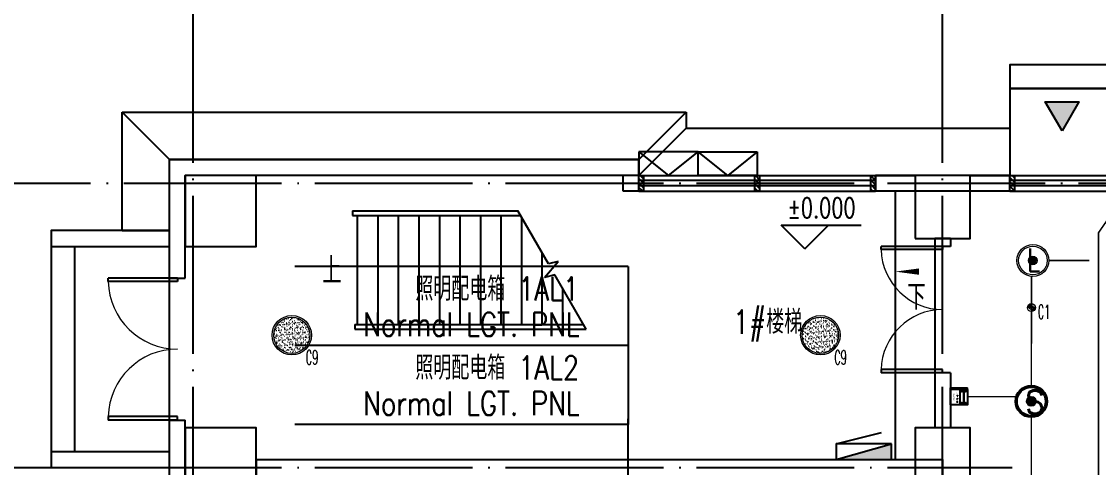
# Model space of a CAD drawing. Extents: x -621157 to 1764546, y -106808 to 741893.
# Drawn here: x 368748 to 382399, y 36400 to 42049 of the extents above; entities that cross this region are included whole.
import ezdxf
from ezdxf.enums import TextEntityAlignment as Align

# ---------------------------------------------------------------- set-up
doc = ezdxf.new("R2010")
doc.units = 0
doc.header["$LTSCALE"] = 1000
doc.header["$MEASUREMENT"] = 0
doc.linetypes.add('XREF-A-101-平面图_t3$0$DOTE', pattern=[2.42, 2, -0.2, 0.02, -0.2])
for name, color, linetype in [('0-底图', 7, 'Continuous'), ('abb-light', 7, 'Continuous'), ('KNX line', 3, 'Continuous'), ('L_ELEM', 40, 'Continuous'), ('push-button(abb)', 1, 'Continuous'), ('SIG_TEXT', 2, 'Continuous'), ('WIRE-照明', 4, 'Continuous'), ('XREF-A-101-平面图_t3$0$A-COLUMN', 8, 'Continuous'), ('XREF-A-101-平面图_t3$0$A-DIM_ELEV', 8, 'Continuous'), ('XREF-A-101-平面图_t3$0$A-DOTE', 8, 'Continuous'), ('XREF-A-101-平面图_t3$0$A-GROUND', 8, 'Continuous'), ('XREF-A-101-平面图_t3$0$A-LEAD-AROW', 8, 'Continuous'), ('XREF-A-101-平面图_t3$0$A-ROOM-CH', 8, 'Continuous'), ('XREF-A-101-平面图_t3$0$A-WALL-FILL', 8, 'Continuous'), ('XREF-A-101-平面图_t3$0$A-WINDOW', 8, 'Continuous'), ('XREF-A-101-平面图_t3$0$A-开启符号', 8, 'Continuous'), ('XREF-A-101-平面图_t3$0$DIM_SYMB', 8, 'Continuous'), ('XREF-A-101-平面图_t3$0$EQUIP_消火栓', 8, 'Continuous'), ('XREF-A-101-平面图_t3$0$GROUND', 8, 'Continuous'), ('XREF-A-101-平面图_t3$0$PUB_HATCH', 8, 'Continuous'), ('XREF-A-101-平面图_t3$0$PUB_TEXT', 8, 'Continuous'), ('XREF-A-101-平面图_t3$0$STAIR', 8, 'Continuous'), ('控制系统', 6, 'Continuous')]:
    doc.layers.add(name, color=color, linetype=linetype)
doc.layers.add('KNX照度感应', color=7, linetype='Continuous', lineweight=0)
doc.layers.add('LIGHT-INF', color=6, linetype='Continuous', lineweight=0)
doc.styles.add('_TEL_DIM', font='SIMPLEX', dxfattribs={"width": 0.8, "height": 3.5, "bigfont": 'HZTXT'})
doc.styles.add('DIM_FONT', font='ROMANS', dxfattribs={"width": 0.8, "bigfont": 'HZDXC'})
doc.styles.add('INF DIM', font='SIMPLEX.SHX', dxfattribs={"width": 0.7, "bigfont": 'hztxt.shx'})
doc.styles.add('SC-25', font='simfang.ttf', dxfattribs={"height": 90})
doc.styles.add('XREF-A-101-平面图_t3$0$-HZDXCROMANS', font='ROMANS.shx', dxfattribs={"bigfont": 'HZDXC.shx'})
doc.styles.add('XREF-A-101-平面图_t3$0$_TCH_DIM', font='SIMPLEX', dxfattribs={"bigfont": 'GBCBIG'})
doc.styles.add('XREF-A-101-平面图_t3$0$A-STANDARD', font='SIMPLEX', dxfattribs={"bigfont": 'GBCBIG'})

# ---------------------------------------------------------------- blocks, each defined once
blk = doc.blocks.new('XREF-A-101-平面图_t3$0$轴网')
at = {"layer": 'XREF-A-101-平面图_t3$0$A-DOTE', "linetype": 'XREF-A-101-平面图_t3$0$DOTE'}
for p, q in [((0, -3300), (0, 43300)), ((9500, -3300), (9500, 43300)), ((-3300, 40000), (69800, 40000)), ((-3300, 36400), (10380.6, 36400))]:
    blk.add_line(p, q, dxfattribs=at)
blk = doc.blocks.new('XREF-A-101-平面图_t3$0$G$C869EB286')
at = {"layer": 'XREF-A-101-平面图_t3$0$A-WINDOW'}
h = blk.add_hatch(dxfattribs=at)
h.set_pattern_fill('ANSI31', color=256, scale=25)
h.set_pattern_definition([(45, (-143.957, -89940), (-28.0633, 28.0633), [])])
h.paths.add_polyline_path([(0, 60), (200, 60), (200, 0), (0, 0)])
blk.add_lwpolyline([(0, 60), (200, 60), (200, 0), (0, 0)], close=True, dxfattribs=at)
blk = doc.blocks.new('XREF-A-101-平面图_t3$0$G$C08075B3F')
at = {"layer": 'XREF-A-101-平面图_t3$0$DIM_SYMB'}
blk.add_lwpolyline([(1950, -1100, 0, 0, 0), (4120, -1100, 80, 0, 0), (4420, -1100, 0, 0, 0)], format="xyseb", dxfattribs=at)
at = {"layer": 'XREF-A-101-平面图_t3$0$STAIR'}
for p, q in [((2020, -350), (4117, -350)), ((2020, -350), (2020, -410)), ((2080, -350), (4117, -350)), ((4505, -1022), (4117, -350)), ((2020, -410), (4152, -410)), ((2080, -410), (2080, -1790)), ((2340, -410), (2340, -1790)), ((2600, -410), (2600, -1790)), ((2860, -410), (2860, -1790)), ((3120, -410), (3120, -1790)), ((3380, -410), (3380, -1790)), ((3640, -410), (3640, -1790)), ((3900, -410), (3900, -1790)), ((4160, -425), (4160, -1790)), ((4420, -875), (4420, -1790)), ((4455, -1195), (4627, -989)), ((4627, -989), (4505, -1022)), ((4585, -1161), (4455, -1195)), ((4983, -1850), (4585, -1161)), ((4680, -1325), (4680, -1790)), ((2050, -1790), (4948, -1790)), ((2050, -1790), (2050, -1850)), ((2050, -1850), (4983, -1850)), ((2080, -1850), (4983, -1850)), ((4940, -1775), (4940, -1790))]:
    blk.add_line(p, q, dxfattribs=at)
at = {"layer": 'XREF-A-101-平面图_t3$0$PUB_TEXT', "style": 'XREF-A-101-平面图_t3$0$_TCH_DIM'}
blk.add_text('上', height=338, dxfattribs=at).set_placement((1636, -1275))
blk = doc.blocks.new('XREF-A-101-平面图_t3$0$柱网1F')
at = {"layer": 'XREF-A-101-平面图_t3$0$A-COLUMN'}
for points in [[(-100, -800), (800, -800), (800, 100), (-100, 100)], [(9150, -700), (9850, -700), (9850, 100), (9150, 100)], [(-100, -3800), (800, -3800), (800, -3100), (-100, -3100)], [(9150, -3800), (9850, -3800), (9850, -3100), (9150, -3100)]]:
    blk.add_lwpolyline(points, close=True, dxfattribs=at)
blk = doc.blocks.new('XREF-A-101-平面图_t3$0$ROOM')
at = {"layer": 'XREF-A-101-平面图_t3$0$A-ROOM-CH', "style": 'XREF-A-101-平面图_t3$0$-HZDXCROMANS', "width": 0.6}
for tag, p in [('中文房间名称', (0, -1000)), ('英文房间名称', (0, -1500))]:
    blk.add_attdef(tag, text='', height=300, dxfattribs=at).set_placement(p, align=Align.CENTER)
blk = doc.blocks.new('XREF-A-101-平面图_t3$0$$TWTSYS$00000508')
for p, q in [((-0.5, 0.5), (0.324, 1.224)), ((-0.5, 0.5), (-0.5, -0.5)), ((-0.5, -0.5), (0.5, 0.5)), ((0.5, 0.5), (-0.5, 0.5)), ((0.5, -0.5), (0.5, 0.5)), ((-0.5, -0.5), (0.5, -0.5))]:
    blk.add_line(p, q)
blk.add_solid([(0.5, -0.5), (0.5, 0.5), (-0.5, -0.5)])
blk = doc.blocks.new('XREF-A-101-平面图_t3$0$G$C156FCA62')
at = {"layer": 'XREF-A-101-平面图_t3$0$EQUIP_消火栓', "xscale": -700, "yscale": -200, "zscale": 700, "rotation": 180}
blk.add_blockref('XREF-A-101-平面图_t3$0$$TWTSYS$00000508', (8500, 36600), dxfattribs=at)
blk = doc.blocks.new('XREF-A-101-平面图_t3$0$bz1')
at = {"layer": 'XREF-A-101-平面图_t3$0$PUB_HATCH'}
h = blk.add_hatch(color=1, dxfattribs=at)
h.dxf.hatch_style = 1
h.paths.add_polyline_path([(4866032, -641203), (4865818, -641573), (4866245, -641573)])
at = {"layer": 'XREF-A-101-平面图_t3$0$PUB_TEXT', "color": 1}
blk.add_lwpolyline([(4866032, -641203), (4865818, -641573), (4866245, -641573)], close=True, dxfattribs=at)
blk = doc.blocks.new('XREF-A-101-平面图_t3$0$G$C34B60025')
at = {"xscale": -1, "rotation": 180}
blk.add_blockref('XREF-A-101-平面图_t3$0$bz1', (-4855118, -740440), dxfattribs=at)
blk = doc.blocks.new('XREF-A-101-平面图_t3$0$G$C646F86AA')
at = {"layer": 'XREF-A-101-平面图_t3$0$EQUIP_消火栓', "xscale": -700, "yscale": -200, "zscale": 700, "rotation": 180}
blk.add_blockref('XREF-A-101-平面图_t3$0$$TWTSYS$00000508', (8500, 36600), dxfattribs=at)
blk = doc.blocks.new('XREF-A-101-平面图_t3$0$WINDOW2DLIB$SYSLIB$00000001')
at = {"color": 0}
for points in [[(-0.5, 0.5), (-0.5, -0.5)], [(-0.5, 0.5), (0.5, 0.5)], [(0.5, -0.5), (0.5, 0.5)], [(0.5, 0.1667), (-0.5, 0.1667)], [(0.5, -0.1667), (-0.5, -0.1667)], [(-0.5, -0.5), (0.5, -0.5)]]:
    blk.add_lwpolyline(points, dxfattribs=at)
blk = doc.blocks.new('XREF-A-101-平面图_t3$0$DOOR2DLIB$SYSLIB$00000108')
at = {"color": 0}
for p, q in [((-0.5, 0), (-0.5, 0.4875)), ((-0.475, 0.4875), (-0.5, 0.4875)), ((-0.475, 0), (-0.475, 0.4875)), ((0.475, 0), (0.475, 0.4875)), ((0.475, 0.4875), (0.5, 0.4875)), ((0.5, 0), (0.5, 0.4875)), ((-0.5, 0), (-0.475, 0)), ((0.5, 0), (0.475, 0))]:
    blk.add_line(p, q, dxfattribs=at)
at = {"color": 0, "lineweight": 13}
for centre, start, end in [((-0.4875, 0), 0, 88.53072), ((0.4875, 0), 91.46928, 180)]:
    blk.add_arc(centre, 0.4875, start, end, dxfattribs=at)
blk = doc.blocks.new('XREF-A-101-平面图_t3')
at = {"layer": 'XREF-A-101-平面图_t3$0$A-DIM_ELEV'}
for p, q in [((207753, 39171), (207453, 39471)), ((207453, 39471), (208466, 39471)), ((207753, 39171), (208053, 39471))]:
    blk.add_line(p, q, dxfattribs=at)
at = {"layer": 'XREF-A-101-平面图_t3$0$A-GROUND'}
for points in [[(210350, 41200), (213350, 41200), (213350, 41500), (210350, 41500)], [(210350, 40100), (213350, 40100), (213350, 41200), (210350, 41200)], [(198200, 36400), (199700, 36400), (199700, 39400), (198200, 39400)]]:
    blk.add_lwpolyline(points, close=True, dxfattribs=at)
for points in [[(208900, 39900), (208900, 36500)], [(198200, 39200), (199700, 39200)], [(198500, 36600), (198500, 39200)], [(198200, 36600), (199700, 36600)]]:
    blk.add_lwpolyline(points, dxfattribs=at)
at = {"layer": 'XREF-A-101-平面图_t3$0$A-LEAD-AROW'}
blk.add_lwpolyline([(209400, 38881, 0, 0, 0), (208900, 38881, 0, 80, 0), (209200, 38881, 0, 0, 0)], format="xyseb", dxfattribs=at)
at = {"layer": 'XREF-A-101-平面图_t3$0$A-WALL-FILL', "color": 171}
for p, q in [((205650, 40300), (199700, 40300)), ((199700, 38800), (199700, 40300)), ((205650, 40100), (205650, 40300)), ((205650, 40100), (199900, 40100)), ((199900, 38800), (199900, 40100)), ((205650, 40100), (205450, 40100)), ((205450, 39900), (205450, 40100)), ((210350, 40100), (208650, 40100)), ((205650, 39900), (205450, 39900)), ((210350, 39900), (208650, 39900)), ((209400, 39300), (209400, 39200)), ((209600, 39300), (209400, 39300)), ((209600, 39300), (209600, 39200)), ((209400, 37600), (209400, 36900)), ((209600, 37600), (209600, 36900)), ((199700, 33700), (199700, 37000)), ((199900, 33900), (199900, 37000)), ((209600, 36900), (209400, 36900)), ((200800, 36500), (204400, 36500)), ((200800, 36500), (200800, 36300)), ((204400, 36500), (207400, 36500)), ((207400, 36500), (209500, 36500)), ((209500, 36500), (209500, 35640))]:
    blk.add_line(p, q, dxfattribs=at)
for points in [[(205650, 39900), (205650, 40100)], [(208650, 39900), (208650, 40100)], [(210350, 39900), (210350, 40100)], [(209600, 39200), (209400, 39200)], [(199700, 38800), (199900, 38800)], [(209600, 37600), (209400, 37600)], [(199700, 37000), (199900, 37000)]]:
    blk.add_lwpolyline(points, dxfattribs=at)
at = {"layer": 'XREF-A-101-平面图_t3$0$A-WINDOW'}
blk.add_line((209400, 39200), (209400, 37600), dxfattribs=at)
at = {"layer": 'XREF-A-101-平面图_t3$0$A-开启符号', "linetype": 'Continuous'}
for points in [[(205650, 40400), (205650, 40100), (206400, 40100), (206400, 40400)], [(207150, 40400), (207150, 40100), (206400, 40100), (206400, 40400)]]:
    blk.add_lwpolyline(points, close=True, dxfattribs=at)
for points in [[(205650, 40400), (206025, 40100), (206400, 40400)], [(207150, 40400), (206775, 40100), (206400, 40400)]]:
    blk.add_lwpolyline(points, dxfattribs=at)
at = {"layer": 'XREF-A-101-平面图_t3$0$GROUND'}
for p, q in [((199100, 39400), (199100, 40900)), ((199100, 40900), (206250, 40900)), ((199100, 40900), (199700, 40300)), ((206250, 40900), (205650, 40300)), ((206250, 40900), (206250, 40700)), ((206250, 40700), (205650, 40100)), ((206250, 40700), (210350, 40700)), ((210350, 40700), (210350, 40100)), ((199700, 39400), (199700, 40300)), ((199700, 40300), (205650, 40300)), ((205650, 40300), (205650, 40100)), ((205650, 40100), (209150, 40100)), ((209850, 40100), (210350, 40100)), ((199100, 39400), (199700, 39400))]:
    blk.add_line(p, q, dxfattribs=at)
for name, p in [('XREF-A-101-平面图_t3$0$G$C156FCA62', (200000, 0)), ('XREF-A-101-平面图_t3$0$G$C646F86AA', (200000, 0)), ('XREF-A-101-平面图_t3$0$G$C646F86AA', (200000, 0)), ('XREF-A-101-平面图_t3$0$G$C34B60025', (200100, 139900)), ('XREF-A-101-平面图_t3$0$G$C08075B3F', (200000, 40000))]:
    blk.add_blockref(name, p)
at = {"layer": 'XREF-A-101-平面图_t3$0$A-COLUMN'}
blk.add_blockref('XREF-A-101-平面图_t3$0$柱网1F', (200000, 40000), dxfattribs=at)
at = {"layer": 'XREF-A-101-平面图_t3$0$A-DOTE'}
blk.add_blockref('XREF-A-101-平面图_t3$0$轴网', (200000, 0), dxfattribs=at)
at = {"layer": 'XREF-A-101-平面图_t3$0$A-ROOM-CH'}
ref = blk.add_blockref('XREF-A-101-平面图_t3$0$ROOM', (207281, 39094), dxfattribs=at)
ref.add_attrib('中文房间名称', '1#楼梯', dxfattribs={"height": 300, "style": 'XREF-A-101-平面图_t3$0$-HZDXCROMANS', "width": 0.8}).set_placement((207281, 38094), align=Align.CENTER)
at = {"layer": 'XREF-A-101-平面图_t3$0$A-WINDOW', "rotation": 270}
for p in [(205650, 40100), (207120, 40100), (208590, 40100), (210350, 40100)]:
    blk.add_blockref('XREF-A-101-平面图_t3$0$G$C869EB286', p, dxfattribs=at)
at = {"layer": 'XREF-A-101-平面图_t3$0$A-WINDOW'}
for name, p, xscale, yscale, zscale, rotation in [('XREF-A-101-平面图_t3$0$WINDOW2DLIB$SYSLIB$00000001', (207150, 40000), -2999.999999998645, 200, -2999.999999998645, 180), ('XREF-A-101-平面图_t3$0$WINDOW2DLIB$SYSLIB$00000001', (211850, 40000), -2999.999999998645, 200, -2999.999999998645, 180), ('XREF-A-101-平面图_t3$0$DOOR2DLIB$SYSLIB$00000108', (209500, 38400), -1600, -1600, -1600, 270.0000000000008), ('XREF-A-101-平面图_t3$0$DOOR2DLIB$SYSLIB$00000108', (199800, 37900), 1800, 1800, 1800, 90)]:
    blk.add_blockref(name, p, dxfattribs=dict(at, xscale=xscale, yscale=yscale, zscale=zscale, rotation=rotation))
at = {"layer": 'XREF-A-101-平面图_t3$0$A-DIM_ELEV', "color": 7, "style": 'XREF-A-101-平面图_t3$0$A-STANDARD', "width": 0.705882}
blk.add_text('%%P0.000', height=255, dxfattribs=at).set_placement((207533, 39561))
at = {"layer": 'XREF-A-101-平面图_t3$0$A-LEAD-AROW', "color": 7, "style": 'XREF-A-101-平面图_t3$0$A-STANDARD'}
blk.add_text('下', height=320, dxfattribs=at).set_placement((209053, 38398))
blk = doc.blocks.new('A$C8c40f85b')
h = blk.add_hatch()
h.set_pattern_fill('AR-SAND', color=251)
h.set_pattern_definition([(37.5, (-207815.466, -137699.18), (-1.600031, 48.941324), [0, -38.608, 0, -43.18, 0, -41.275]), (7.5, (-207815.466, -137699.18), (44.952328, 71.68251), [0, -20.828, 0, -34.798, 0, -13.335]), (327.5, (-207846.71, -137699.18), (79.099237, 0.1437185), [0, -12.7, 0, -45.72, 0, -59.69]), (317.5, (-207846.71, -137699.18), (76.355645, 22.292932), [0, -6.35, 0, -29.972, 0, -34.29])])
edge = h.paths.add_edge_path()
edge.add_arc((0, 0), 230, 0, 360)
blk.add_circle((0, 0), 250)
at = {"color": 251}
blk.add_circle((0, 0), 230, dxfattribs=at)
at = {"style": 'INF DIM', "width": 0.5}
blk.add_text('C9', height=180, dxfattribs=at).set_placement((177, -371))
blk = doc.blocks.new('A$Cffee1762')
h = blk.add_hatch(color=8)
h.dxf.hatch_style = 1
h.paths.add_polyline_path([(-50, 0), (-24, 0, -0.414214), (0, 24), (0, 50, 0.414214)])
h.paths.add_polyline_path([(0, -24), (0, -50, 0.414214), (50, 0), (24, 0, -0.414214)])
at = {"color": 8}
for points in [[(50, 0), (-50, 0)], [(0, 50), (0, -50)]]:
    blk.add_lwpolyline(points, dxfattribs=at)
blk.add_circle((0, 0), 50)
blk.add_circle((0, 0), 24.5, dxfattribs=at)
at = {"style": 'INF DIM', "width": 0.5}
blk.add_text('C1', height=180, dxfattribs=at).set_placement((81, -144))
blk = doc.blocks.new('G$C6C03BD24')
at = {"layer": 'LIGHT-INF', "color": 6}
for name, p in [('A$Cffee1762', (10625, -1575)), ('A$C8c40f85b', (1250, -1925)), ('A$C8c40f85b', (7950, -1925))]:
    blk.add_blockref(name, p, dxfattribs=at)
blk = doc.blocks.new('804')
at = {"layer": '控制系统'}
for p, q in [((27.2, 0), (-27.2, 0)), ((25.1, 10.4), (-25.1, -10.4)), ((-25.1, 10.4), (25.1, -10.4)), ((-19.2, 19.2), (19.2, -19.2)), ((19.2, 19.2), (-19.2, -19.2)), ((-10.4, 25.1), (10.4, -25.1)), ((10.4, 25.1), (-10.4, -25.1)), ((0, 27.2), (0, -27.2))]:
    blk.add_line(p, q, dxfattribs=at)
for radius in [112.4, 100.9, 31, 27.2]:
    blk.add_circle((0, 0), radius, dxfattribs=at)
at = {"color": 7, "style": '_TEL_DIM', "width": 0.8}
blk.add_text('s', height=250, dxfattribs=at).set_placement((-46.3, -88.8))
blk = doc.blocks.new('KNX照度感应')
at = {"layer": 'KNX照度感应'}
for p, q in [((11539.5, 35160.7), (11490.6, 35160.7)), ((11537.6, 35170.1), (11492.5, 35151.4)), ((11492.5, 35170.1), (11537.6, 35151.4)), ((11497.8, 35178), (11532.3, 35143.5)), ((11532.3, 35178), (11497.8, 35143.5)), ((11505.7, 35183.3), (11524.4, 35138.2)), ((11524.4, 35183.3), (11505.7, 35138.2)), ((11515, 35185.2), (11515, 35136.3))]:
    blk.add_line(p, q, dxfattribs=at)
for radius in [100.8, 90.6, 27.8, 24.4]:
    blk.add_circle((11515, 35160.7), radius, dxfattribs=at)
at = {"layer": 'KNX照度感应', "color": 7, "style": '_TEL_DIM', "width": 0.8}
blk.add_text('L', height=145.9, dxfattribs=at).set_placement((11477.4, 35090.8))
blk = doc.blocks.new('A$C5C940A98')
at = {"layer": 'abb-light'}
h = blk.add_hatch(dxfattribs=at)
h.set_pattern_fill('AR-SAND', color=0, style=0)
h.set_pattern_definition([(37.5, (-341033.5876, -432534.711), (-0.062993358, 1.926823769), [0, -1.52, 0, -1.7, 0, -1.625]), (7.5, (-341033.5876, -432534.711), (1.769776705, 2.822146065), [0, -0.82, 0, -1.37, 0, -0.525]), (327.5, (-341034.8176, -432534.711), (3.114141862, 0.0056590535), [0, -0.5, 0, -1.8, 0, -2.35]), (317.5, (-341034.8176, -432534.711), (3.006126605, 0.877675565), [0, -0.25, 0, -1.18, 0, -1.35])])
h.paths.add_polyline_path([(0.4, 2), (0.4, 2.4), (0.8, 2.4), (0.8, 2), (1.2, 2), (1.2, 1), (1, 1), (1, 0), (0.7, 0), (0.7, 1), (0.5, 1), (0.5, 0), (0.2, 0), (0.2, 1), (0, 1), (0, 2)])
at = {"layer": 'abb-light', "color": 0}
for p, q in [((0.4, 2), (0, 2)), ((0, 2), (0, 1)), ((0, 1), (0.2, 1)), ((0.2, 1), (0.2, 0)), ((0.2, 0), (0.5, 0)), ((0.4, 2), (0.4, 2.4)), ((0.4, 2.4), (0.8, 2.4)), ((0.5, 1), (0.5, 0)), ((0.5, 1), (0.7, 1)), ((0.7, 1), (0.7, 0)), ((0.7, 0), (1, 0)), ((0.8, 2.4), (0.8, 2)), ((0.8, 2), (1.2, 2)), ((1.2, 1), (1, 1)), ((1, 1), (1, 0)), ((1.2, 2), (1.2, 1))]:
    blk.add_line(p, q, dxfattribs=at)
blk = doc.blocks.new('17')
at = {"layer": 'push-button(abb)'}
h = blk.add_hatch(dxfattribs=at)
h.set_pattern_fill('AR-SAND', color=0, scale=0.156714, style=0)
h.set_pattern_definition([(37.5, (-5343464.5088, -6777426.59262), (-0.009871945873, 0.3019604054384), [0, -0.238205394623, 0, -0.2664139281965, 0, -0.254660372541]), (7.5, (-5343464.5088, -6777426.59262), (0.277348920048, 0.442270011284), [0, -0.128505541836, 0, -0.214698283311, 0, -0.08227488959]), (327.5, (-5343464.70156, -6777426.59262), (0.488029862559, 0.000886853343), [0, -0.078357037705, 0, -0.2820853357375, 0, -0.368278077213]), (317.5, (-5343464.70156, -6777426.59262), (0.4711023514, 0.137544114668), [0, -0.0391785188524, 0, -0.1849226089835, 0, -0.211564001803])])
edge = h.paths.add_edge_path()
edge.add_line((952, 1036), (952, 1043))
edge = h.paths.add_edge_path()
edge.add_line((952, 1043), (958, 1043))
edge = h.paths.add_edge_path()
edge.add_line((958, 1043), (958, 1036))
edge = h.paths.add_edge_path()
edge.add_line((958, 1036), (964, 1036))
edge = h.paths.add_edge_path()
edge.add_line((964, 1036), (964, 1021))
edge = h.paths.add_edge_path()
edge.add_line((964, 1021), (961, 1021))
edge = h.paths.add_edge_path()
edge.add_line((961, 1021), (961, 1005))
edge = h.paths.add_edge_path()
edge.add_line((952, 1036), (946, 1036))
edge = h.paths.add_edge_path()
edge.add_line((946, 1036), (946, 1021))
edge = h.paths.add_edge_path()
edge.add_line((946, 1021), (949, 1021))
edge = h.paths.add_edge_path()
edge.add_line((949, 1021), (949, 1005))
edge = h.paths.add_edge_path()
edge.add_line((949, 1005), (953, 1005))
edge = h.paths.add_edge_path()
edge.add_line((957, 1005), (961, 1005))
edge = h.paths.add_edge_path()
edge.add_line((953, 1021), (953, 1005))
edge = h.paths.add_edge_path()
edge.add_line((957, 1021), (957, 1005))
edge = h.paths.add_edge_path()
edge.add_line((953, 1021), (957, 1021))
at = {"color": 0}
for p, q in [((1625, 1603), (1659, 1639)), ((1628, 1378), (1662, 1342)), ((1659, 1639), (1693, 1603)), ((1662, 1342), (1696, 1378))]:
    blk.add_line(p, q, dxfattribs=at)
blk.add_line((1581, 0), (1750, 0))
for points in [[(0, 0), (0, 1730), (1750, 1730), (1750, 0)], [(1581, 0), (1581, 1730), (1750, 1730), (1750, 0)], [(1693, 1603), (1625, 1603)], [(1628, 1378), (1696, 1378)]]:
    blk.add_lwpolyline(points, dxfattribs=at)
for points in [[(1581, 1730), (1750, 1730), (1750, 1482), (1581, 1482)], [(1581, 1482), (1750, 1482), (1750, 1237), (1581, 1237)], [(1581, 1237), (1750, 1237), (1750, 988), (1581, 988)], [(0, 748), (1581, 748), (1581, 366), (0, 366)], [(0, 366), (1581, 366), (1581, 0), (0, 0)], [(1581, 988), (1750, 988), (1750, 748), (1581, 748)], [(1631, 887), (1697, 887), (1697, 880), (1631, 880)], [(1631, 868), (1697, 868), (1697, 861), (1631, 861)], [(1631, 846), (1697, 846), (1697, 839), (1631, 839)]]:
    blk.add_lwpolyline(points, close=True, dxfattribs=at)
for centre in [(169, 557), (169, 175), (1412, 557), (1412, 175)]:
    blk.add_circle(centre, 68, dxfattribs=at)
for centre, radius, start, end in [((1626, 1111), 39.8, 25.42439, 115.78757), ((1645, 1164), 40, 205.55465, 295.39802), ((1688, 1098), 39.6, 131.50296, 226.45611), ((1634, 1099), 39.8, 311.77933, 46.03585), ((1668, 1167), 39.8, 261.07263, 350.71152), ((1701, 1122), 39.8, 81.07263, 170.70804), ((283, 1022), 39.8, 25.42439, 115.78757), ((302, 1075), 40, 205.55465, 295.39802), ((345, 1010), 39.6, 131.50296, 226.45611), ((292, 1011), 39.8, 311.77933, 46.03585), ((358, 1033), 39.8, 81.07263, 170.70804), ((325, 1079), 39.8, 261.07263, 350.71152)]:
    blk.add_arc(centre, radius, start, end, dxfattribs=at)
at = {"layer": 'push-button(abb)', "color": 0}
for p, q in [((610, 998), (653, 998)), ((954, 1062), (917, 1025)), ((917, 1025), (930, 1025)), ((917, 1025), (930, 1025)), ((930, 1025), (930, 999)), ((930, 999), (978, 999)), ((954, 1062), (958, 1058)), ((958, 1058), (958, 1062)), ((958, 1062), (969, 1062)), ((969, 1062), (969, 1047)), ((969, 1047), (991, 1025)), ((978, 1025), (991, 1025)), ((991, 1025), (978, 1025)), ((978, 1025), (978, 999))]:
    blk.add_line(p, q, dxfattribs=at)
at = {"layer": 'push-button(abb)', "color": 0, "start_tangent": (-0.629293, -0.926018), "end_tangent": (-0.9514338, -0.4057497)}
for points in [[(612, 1065), (605, 1050), (612, 1038), (625, 1017), (622, 1006), (615, 1002)], [(626, 1065), (619, 1050), (626, 1038), (639, 1017), (636, 1006), (629, 1002)], [(641, 1065), (634, 1050), (641, 1038), (654, 1017), (651, 1006), (644, 1002)]]:
    blk.add_spline(points, degree=3, dxfattribs=at)
at = {"layer": 'push-button(abb)', "color": 0, "xscale": 15.67140754127548, "yscale": 15.67140754127548, "zscale": 15.67140754127548}
blk.add_blockref('A$C5C940A98', (946, 1005), dxfattribs=at)
at = {"layer": 'push-button(abb)', "color": 0, "attachment_point": 5, "style": 'SC-25'}
for s, insert, char_height, width in [('{\\fArial|b0|i0|c0|p34;FAN}', (338, 1130), 42.31, 465.44), ('{\\fArial|b0|i0|c0|p34;24.8\\fArial|b0|i0|c134|p34;%%D\\fArial|b0|i0|c0|p34;C}', (807, 1387), 169.77, 933.75), ('{\\fArial|b0|i0|c0|p34;OP.STATE}', (618, 1130), 42.31, 465.44), ('{\\fArial|b0|i0|c0|p34;MODE}', (951, 1130), 42.31, 465.44), ('{\\fArial|b0|i0|c0|p34;PM2.5}', (1226, 1134), 42.31, 465.44), ('{\\fArial|b0|i0|c0|p34;24.8\\fArial|b0|i0|c134|p34;%%D\\fArial|b0|i0|c0|p34;C}', (1227, 1035), 34.48, 189.62)]:
    blk.add_mtext(s, dxfattribs=dict(at, insert=insert, char_height=char_height, width=width))
blk = doc.blocks.new('G$C51B1E2D8')
at = {"layer": 'KNX line', "color": 6, "ltscale": 73.427512, "const_width": 20}
blk.add_lwpolyline([(11891, -271), (11576, -726), (11576, -7070), (10952, -7070)], dxfattribs=at)
at = {"layer": 'KNX line', "ltscale": 73.427512, "const_width": 20}
for points in [[(10946, -1078), (11458, -1078)], [(10724, -2661), (10726, -1279)], [(10531, -2803), (9914, -2803)], [(10724, -7461), (10724, -3065)]]:
    blk.add_lwpolyline(points, dxfattribs=at)
at = {"xscale": 0.12355981350834, "yscale": 0.12355981350834, "zscale": 0.12355981350834, "rotation": 90}
blk.add_blockref('17', (9914, -2908), dxfattribs=at)
at = {"layer": 'KNX照度感应', "xscale": 2, "yscale": 2, "zscale": 2}
blk.add_blockref('KNX照度感应', (-12286, -71400), dxfattribs=at)
at = {"layer": 'L_ELEM', "xscale": 1.795252225519288, "yscale": 1.795252225519288, "zscale": 1.795252225519288}
blk.add_blockref('804', (10724, -2863), dxfattribs=at)

msp = doc.modelspace()

# ---------------------------------------------------------------- block references
at = {"layer": '0-底图'}
msp.add_blockref('XREF-A-101-平面图_t3', (170924, 0), dxfattribs=at)

# ---------------------------------------------------------------- next in the draw order: linework, layer by layer
at = {"layer": 'SIG_TEXT', "color": 2}
for points in [[(376436, 38945), (372211, 38945)], [(376436, 38945), (376436, 37945)], [(376436, 37945), (372211, 37945)], [(376436, 37945), (376436, 36945)], [(376436, 33700), (376436, 37014)], [(376436, 36945), (372211, 36945)]]:
    msp.add_lwpolyline(points, dxfattribs=at)

# ---------------------------------------------------------------- next in the draw order: texts
at = {"layer": 'SIG_TEXT', "color": 2, "style": 'DIM_FONT', "width": 0.8}
for s, p in [('照明配电箱 1AL1', (375816, 38513)), ('Normal LGT. PNL', (375824, 38062)), ('照明配电箱 1AL2', (375816, 37513)), ('Normal LGT. PNL', (375824, 37062))]:
    msp.add_text(s, height=300, dxfattribs=at).set_placement(p, align=Align.RIGHT)

# ---------------------------------------------------------------- next in the draw order: block references
at = {"layer": 'WIRE-照明'}
msp.add_blockref('G$C6C03BD24', (370924, 40000), dxfattribs=at)

# ---------------------------------------------------------------- next in the draw order: block references
msp.add_blockref('G$C51B1E2D8', (370824, 40100), dxfattribs=at)

doc.saveas('drawing.dxf')
